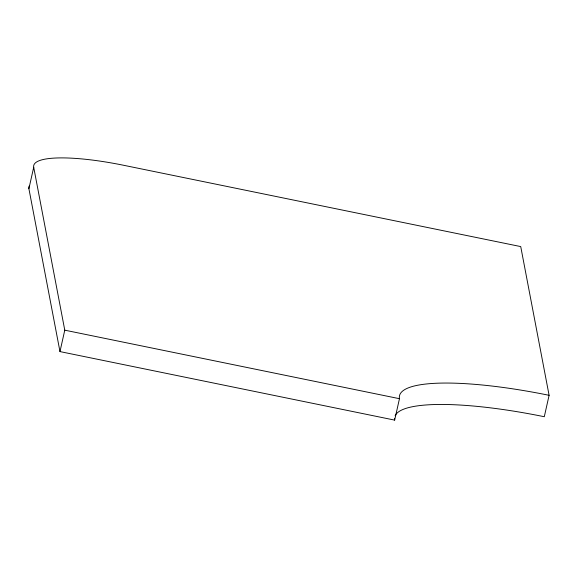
<?xml version="1.0" encoding="UTF-8"?>
<svg xmlns="http://www.w3.org/2000/svg" width="578" height="578" viewBox="0 0 578 578"><rect width="100%" height="100%" fill="white"/><g stroke="black" fill="none" stroke-linecap="round" stroke-linejoin="round"><path stroke-width="0.87" d="M549.1 395.309A160.258 33.206 12.6 0 0 399.463 398.697L394.658 420.112L59.975 351.59L28.9 188.695L33.705 167.28A96.15 19.927 12.6 0 1 123.49 165.25L520.727 246.582L549.1 395.309L544.295 416.724A160.258 33.206 12.6 0 0 395.114 415.77M59.975 351.59L64.772 330.168L33.705 167.28M64.772 330.168L399.463 398.697M28.9 188.695A96.15 19.927 12.6 0 1 29.175 186.087M394.658 420.112A160.258 33.206 12.6 0 1 394.521 418.306"/></g></svg>
